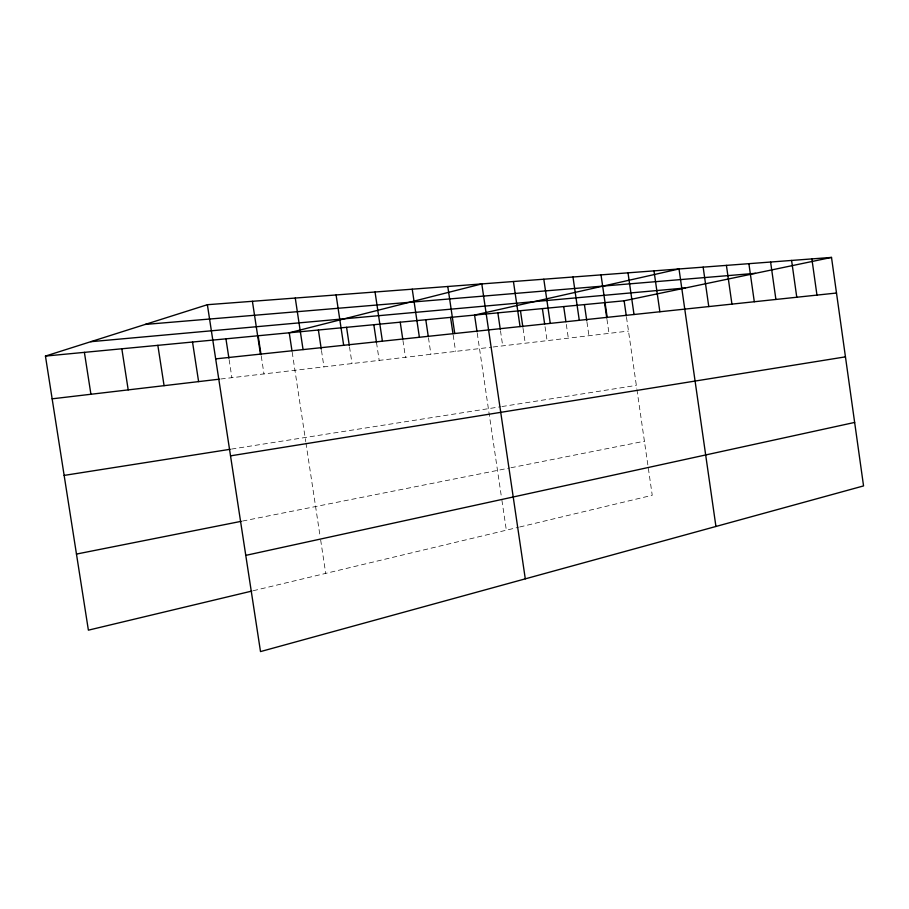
<?xml version="1.0" encoding="UTF-8"?>
<svg xmlns="http://www.w3.org/2000/svg" width="909" height="909" viewBox="0 0 909 909"><rect width="100%" height="100%" fill="white"/><g stroke="black" fill="none" stroke-linecap="round" stroke-linejoin="round"><path stroke-width="0.68" stroke-dasharray="4.54 3.41" d="M253.213 590.736L518.357 527.311M519.698 526.993L652.242 495.28L648.333 468.26M242.544 521.062L509.619 467.999M510.96 467.737L644.424 441.217M231.522 449.08L500.586 406.755M501.938 406.539L636.345 385.393M220.796 378.996L491.792 347.147M493.167 346.988L628.494 331.081M292.198 352.226L305.754 441.649M305.958 443.024L320.229 537.208M320.661 539.991L325.717 573.397M261.281 356.203L263.974 373.929M229.125 359.646L231.886 377.689M376.508 342.545L379.178 360.384M349.511 346.84L352.022 363.577M321.479 350.488L323.956 366.872M453.171 335.069L455.591 351.408M428.457 337.716L430.923 354.305M402.948 340.443L405.459 357.294M545.048 326.717L547.082 340.648M523.039 328.319L525.232 343.216M500.484 330.74L502.711 345.863M477.248 333.239L501.518 497.598M501.927 500.314L506.336 530.186M626.506 317.321L636.755 388.188M636.948 389.586L647.935 465.556M606.973 319.411L608.996 333.376M586.975 322.195L588.941 335.728M566.318 324.422L568.318 338.159"/><path stroke-width="1.36" d="M251.861 591.066L88.389 630.164L45.45 356.078L207.377 304.708L831.508 257.417L863.55 485.917L260.508 651.583L207.377 304.708M245.771 555.376L854.653 422.435M45.45 356.078L624.119 300.799L831.508 257.417M76.47 554.07L241.18 521.334M230.522 455.852L845.45 356.851M64.141 475.407L230.147 449.296M52.143 398.824L219.41 379.167M215.672 358.873L836.507 293.028M90.798 341.693L685.386 287.983M145.179 324.433L755.493 273.314M121.829 348.783L128.203 389.881M84.389 352.351L90.923 394.256M192.526 342.023L198.605 381.61M157.848 345.34L164.075 385.666M295.266 298.05L303.061 349.601M291.982 350.84L289.244 332.785L481.793 283.915L525.288 578.84M258.167 335.751L261.065 354.84M252.407 301.288L260.451 354.124M225.943 338.83L228.92 358.26M375.042 292.005L382.405 341.182M373.826 324.706L376.508 342.545M346.568 327.308L349.295 345.443M336.091 294.948L343.67 345.295M318.389 330.001L321.275 349.124M447.785 286.494L454.75 333.512M450.557 317.377L452.977 333.705M425.787 319.741L428.253 336.33M412.231 289.187L419.39 337.262M400.221 322.184L402.744 339.034M542.4 308.606L544.639 323.934M520.459 310.696L522.845 326.956M513.437 281.517L520.05 326.581M497.859 312.855L500.28 329.365M477.043 331.842L474.566 315.082L679.012 268.973L715.928 526.47M624.119 300.799L626.301 315.946M601.019 274.882L607.178 317.343M604.542 302.663L606.769 318.025M584.419 304.595L586.782 320.843M572.977 277.006L579.283 320.309M563.705 306.572L565.909 321.672M543.809 279.211L550.263 323.377M703.146 267.144L708.77 306.572M653.98 270.871L659.866 311.753M628.005 272.836L634.016 314.503M770.605 262.031L775.9 299.447M748.891 263.678L754.3 301.743M726.416 265.383L731.938 304.117M811.873 258.906L816.964 295.095M791.591 260.44L796.773 297.232"/></g></svg>
